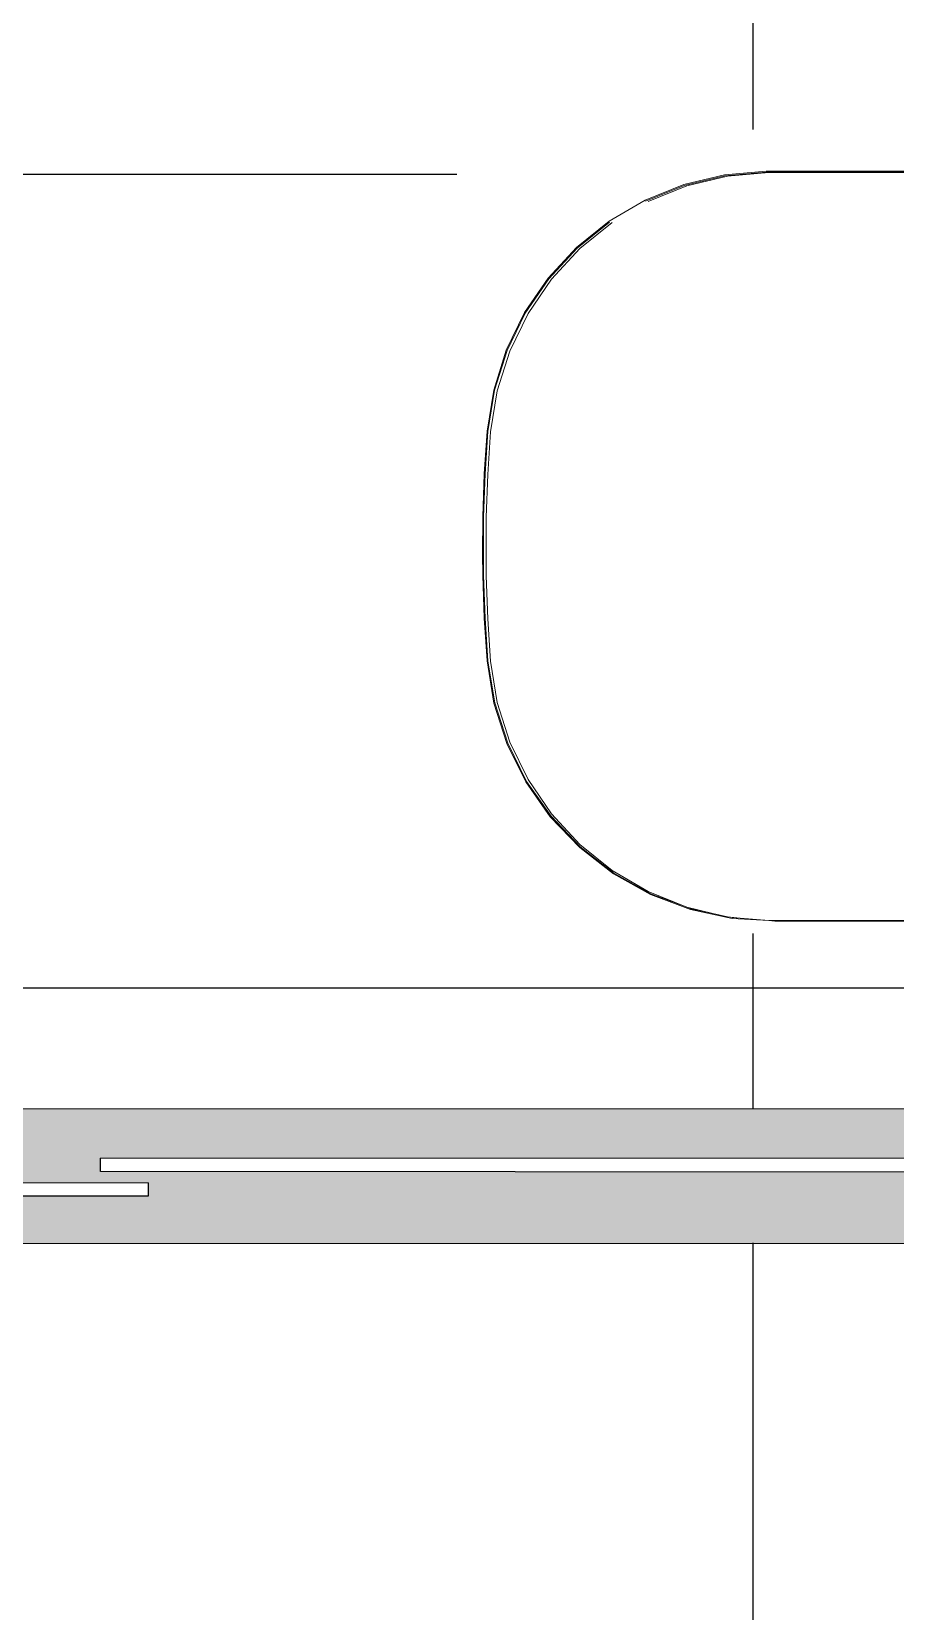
# Model space of a CAD drawing. Header units: centimetres. Extents: x -48696 to 156237, y -5617 to 29024.
# Drawn here: x -13352.8 to -13307.8, y 15354 to 15436.2 of the extents above; entities that cross this region are included whole.
import ezdxf

# ---------------------------------------------------------------- set-up
doc = ezdxf.new("R2010")
doc.units = ezdxf.units.CM
doc.layers.add('Hachuria - Moveis', color=1, linetype='Continuous')
doc.layers.add('Piso', color=55, linetype='Continuous')
for name, color, linetype, lineweight in [('Moveis', 1, 'Continuous', 9), ('Parede Baixa', 5, 'Continuous', 50), ('Pisos Externos', 15, 'Continuous', 9)]:
    doc.layers.add(name, color=color, linetype=linetype, lineweight=lineweight)

# ---------------------------------------------------------------- blocks, each defined once
blk = doc.blocks.new('u')
at = {"layer": 'Moveis', "invisible_edges": 3}
for points in [[(12556.061, 3322.426), (12633.549, 3335.554), (12556.095, 3322.404)], [(12556.061, 3322.426), (12633.549, 3335.554), (12556.095, 3322.404)], [(12556.061, 3322.426), (12633.549, 3335.554), (12556.095, 3322.404)], [(12556.061, 3322.426), (12633.549, 3335.554), (12556.095, 3322.404)], [(12556.061, 3322.426), (12633.549, 3335.554), (12556.095, 3322.404)], [(12556.095, 3322.404), (12633.549, 3335.554), (12556.232, 3322.311)], [(12556.095, 3322.404), (12633.549, 3335.554), (12556.232, 3322.311)], [(12556.095, 3322.404), (12633.549, 3335.554), (12556.232, 3322.311)], [(12556.095, 3322.404), (12633.549, 3335.554), (12556.232, 3322.311)], [(12556.095, 3322.404), (12633.549, 3335.554), (12556.232, 3322.311)], [(12556.232, 3322.311), (12633.549, 3335.554), (12556.257, 3322.282)], [(12556.232, 3322.311), (12633.549, 3335.554), (12556.257, 3322.282)], [(12556.232, 3322.311), (12633.549, 3335.554), (12556.257, 3322.282)], [(12556.232, 3322.311), (12633.549, 3335.554), (12556.257, 3322.282)], [(12556.232, 3322.311), (12633.549, 3335.554), (12556.257, 3322.282)], [(12556.257, 3322.282), (12633.549, 3335.554), (12556.359, 3322.193)], [(12556.257, 3322.282), (12633.549, 3335.554), (12556.359, 3322.193)], [(12556.257, 3322.282), (12633.549, 3335.554), (12556.359, 3322.193)], [(12556.257, 3322.282), (12633.549, 3335.554), (12556.359, 3322.193)], [(12556.257, 3322.282), (12633.549, 3335.554), (12556.359, 3322.193)], [(12556.359, 3322.193), (12633.549, 3335.554), (12556.382, 3322.167)], [(12556.359, 3322.193), (12633.549, 3335.554), (12556.382, 3322.167)], [(12556.359, 3322.193), (12633.549, 3335.554), (12556.382, 3322.167)], [(12556.359, 3322.193), (12633.549, 3335.554), (12556.382, 3322.167)], [(12556.359, 3322.193), (12633.549, 3335.554), (12556.382, 3322.167)], [(12556.382, 3322.167), (12633.549, 3335.554), (12556.494, 3322.031)], [(12556.382, 3322.167), (12633.549, 3335.554), (12556.494, 3322.031)], [(12556.382, 3322.167), (12633.549, 3335.554), (12556.494, 3322.031)], [(12556.382, 3322.167), (12633.549, 3335.554), (12556.494, 3322.031)], [(12556.382, 3322.167), (12633.549, 3335.554), (12556.494, 3322.031)], [(12556.494, 3322.031), (12633.549, 3335.554), (12556.593, 3321.876)], [(12556.494, 3322.031), (12633.549, 3335.554), (12556.593, 3321.876)], [(12556.494, 3322.031), (12633.549, 3335.554), (12556.593, 3321.876)], [(12556.494, 3322.031), (12633.549, 3335.554), (12556.593, 3321.876)], [(12556.494, 3322.031), (12633.549, 3335.554), (12556.593, 3321.876)], [(12556.593, 3321.876), (12633.549, 3335.554), (12556.603, 3321.851)], [(12556.593, 3321.876), (12633.549, 3335.554), (12556.603, 3321.851)], [(12556.593, 3321.876), (12633.549, 3335.554), (12556.603, 3321.851)], [(12556.593, 3321.876), (12633.549, 3335.554), (12556.603, 3321.851)], [(12556.593, 3321.876), (12633.549, 3335.554), (12556.603, 3321.851)], [(12556.603, 3321.851), (12633.549, 3335.554), (12556.676, 3321.704)], [(12556.603, 3321.851), (12633.549, 3335.554), (12556.676, 3321.704)], [(12556.603, 3321.851), (12633.549, 3335.554), (12556.676, 3321.704)], [(12556.603, 3321.851), (12633.549, 3335.554), (12556.676, 3321.704)], [(12556.603, 3321.851), (12633.549, 3335.554), (12556.676, 3321.704)], [(12556.676, 3321.704), (12633.549, 3335.554), (12556.684, 3321.683)], [(12556.676, 3321.704), (12633.549, 3335.554), (12556.684, 3321.683)], [(12556.676, 3321.704), (12633.549, 3335.554), (12556.684, 3321.683)], [(12556.676, 3321.704), (12633.549, 3335.554), (12556.684, 3321.683)], [(12556.676, 3321.704), (12633.549, 3335.554), (12556.684, 3321.683)], [(12556.684, 3321.683), (12633.549, 3335.554), (12556.748, 3321.503)], [(12556.684, 3321.683), (12633.549, 3335.554), (12556.748, 3321.503)], [(12556.684, 3321.683), (12633.549, 3335.554), (12556.748, 3321.503)], [(12556.684, 3321.683), (12633.549, 3335.554), (12556.748, 3321.503)], [(12556.684, 3321.683), (12633.549, 3335.554), (12556.748, 3321.503)], [(12556.748, 3321.503), (12633.549, 3335.554), (12556.795, 3321.312)], [(12556.748, 3321.503), (12633.549, 3335.554), (12556.795, 3321.312)], [(12556.748, 3321.503), (12633.549, 3335.554), (12556.795, 3321.312)], [(12556.748, 3321.503), (12633.549, 3335.554), (12556.795, 3321.312)], [(12556.748, 3321.503), (12633.549, 3335.554), (12556.795, 3321.312)], [(12556.795, 3321.312), (12633.549, 3335.554), (12556.824, 3321.114)], [(12556.795, 3321.312), (12633.549, 3335.554), (12556.824, 3321.114)], [(12556.795, 3321.312), (12633.549, 3335.554), (12556.824, 3321.114)], [(12556.795, 3321.312), (12633.549, 3335.554), (12556.824, 3321.114)], [(12556.795, 3321.312), (12633.549, 3335.554), (12556.824, 3321.114)], [(12556.824, 3321.114), (12633.549, 3335.554), (12556.833, 3320.923)], [(12556.824, 3321.114), (12633.549, 3335.554), (12556.833, 3320.923)], [(12556.824, 3321.114), (12633.549, 3335.554), (12556.833, 3320.923)], [(12556.824, 3321.114), (12633.549, 3335.554), (12556.833, 3320.923)], [(12556.824, 3321.114), (12633.549, 3335.554), (12556.833, 3320.923)], [(12556.833, 3320.923), (12633.549, 3335.554), (12556.833, 3308.185)], [(12556.833, 3320.923), (12633.549, 3335.554), (12556.833, 3308.185)], [(12556.833, 3320.923), (12633.549, 3335.554), (12556.833, 3308.185)], [(12556.833, 3320.923), (12633.549, 3335.554), (12556.833, 3308.185)], [(12556.833, 3320.923), (12633.549, 3335.554), (12556.833, 3308.185)]]:
    blk.add_3dface(points, dxfattribs=at)

msp = doc.modelspace()

# ---------------------------------------------------------------- hatches: boundary and pattern name
at = {"layer": 'Piso'}
h = msp.add_hatch(dxfattribs=at)
h.set_pattern_fill('ANSI37', color=256, scale=13.333333, angle=45)
h.set_pattern_definition([(90, (5480.73, -3367.213), (-42.33333, 2e-14), []), (180, (5480.73, -3367.213), (-2e-14, -42.33333), [])])
h.paths.add_polyline_path([(-13322.93396, 15520.06251), (-13323.46994, 15520.06485), (-13323.46994, 15518.06485), (-13333.46856, 15518.17859), (-13333.46856, 15523.06485), (-13415.29091, 15523.11661), (-13415.29281, 15520.11645), (-13412.26172, 15520.14609), (-13411.55282, 15447.64955), (-13408.05299, 15447.68378), (-13408.0505, 15450.59965), (-13404.50219, 15450.59662), (-13403.22737, 15448.75319), (-13402.46257, 15448.75319), (-13402.46257, 15444.69951), (-13403.26624, 15444.63783), (-13404.89659, 15442.3539), (-13408.51191, 15442.58599), (-13408.02854, 15445.1839), (-13411.52837, 15445.14967), (-13411.48926, 15441.14986), (-13414.48912, 15441.12053), (-13414.52823, 15445.12034), (-13418.0284, 15445.12034), (-13418.0284, 15442.37146), (-13421.77048, 15442.37146), (-13423.68723, 15444.71283), (-13423.27928, 15447.86487), (-13421.51692, 15450.43327), (-13417.99633, 15450.43327), (-13418.05251, 15447.586), (-13414.55268, 15447.62022), (-13415.24202, 15518.11685), (-13425.24154, 15518.11685), (-13425.24154, 15520.09226), (-13427.96994, 15520.09226), (-13427.94464, 15380.22243), (-13262.90596, 15380.17444), (-13262.90596, 15381.94603), (-13267.13396, 15381.94603), (-13267.55475, 15383.92709), (-13268.32066, 15385.02345), (-13268.35049, 15401.5017), (-13265.3524, 15401.5017), (-13265.85221, 15398.89914), (-13267.13396, 15386.21269), (-13262.90596, 15386.21269), (-13262.90596, 15403.25609), (-13269.54512, 15403.72791), (-13270.30833, 15407.32817), (-13271.50304, 15407.32817), (-13271.50304, 15389.959), (-13333.13753, 15389.05022), (-13330.46027, 15431.87518), (-13271.50304, 15428.96401), (-13271.50304, 15411.59484), (-13269.8174, 15411.59484), (-13269.40629, 15415.6299), (-13262.90596, 15417.9447), (-13262.90596, 15445.23263), (-13322.93396, 15445.23263)])
edge = h.paths.add_edge_path()
edge.add_line((-13262.90596, 15293.21452), (-13427.96994, 15293.21452))
edge.add_line((-13427.96994, 15293.21452), (-13427.94667, 15373.22243))
edge.add_line((-13427.94667, 15373.22243), (-13262.90596, 15373.22243))
edge.add_line((-13262.90596, 15373.22243), (-13262.90596, 15341.50104))
edge.add_line((-13262.90596, 15341.50104), (-13265.09837, 15341.50104))
edge.add_line((-13265.09837, 15341.50104), (-13264.44696, 15334.73636))
edge.add_line((-13264.44696, 15334.73636), (-13267.07838, 15334.73636))
edge.add_line((-13267.07838, 15334.73636), (-13273.82594, 15334.22804))
edge.add_line((-13273.82594, 15334.22804), (-13273.82594, 15333.10104))
edge.add_line((-13273.82594, 15333.10104), (-13302.05227, 15333.10104))
edge.add_line((-13302.05227, 15333.10104), (-13302.05227, 15345.67271))
edge.add_line((-13302.05227, 15345.67271), (-13332.73415, 15345.67271))
edge.add_line((-13332.73415, 15345.67271), (-13332.73415, 15314.92938))
edge.add_line((-13332.73415, 15314.92938), (-13302.05227, 15314.92938))
edge.add_line((-13302.05227, 15314.92938), (-13302.05227, 15327.50104))
edge.add_line((-13302.05227, 15327.50104), (-13273.82594, 15327.50104))
edge.add_line((-13273.82594, 15327.50104), (-13273.82594, 15326.37404))
edge.add_line((-13273.82594, 15326.37404), (-13269.81613, 15326.37404))
edge.add_line((-13269.81613, 15326.37404), (-13267.07838, 15325.86573))
edge.add_line((-13267.07838, 15325.86573), (-13264.44696, 15325.86573))
edge.add_line((-13264.44696, 15325.86573), (-13264.44243, 15319.90811))
edge.add_line((-13264.44243, 15319.90811), (-13264.4713, 15319.45824))
edge.add_line((-13264.4713, 15319.45824), (-13262.90596, 15319.10104))
edge.add_line((-13262.90596, 15319.10104), (-13262.90596, 15293.17153))
at = {"layer": 'Pisos Externos'}
h = msp.add_hatch(dxfattribs=at)
h.set_pattern_fill('AR-SAND', color=256, scale=0.05, angle=135)
h.set_pattern_definition([(172.5, (2772.1942, 2662.283), (-1.67376745, -1.78690674), [0, -1.9304, 0, -2.159, 0, -2.06375]), (142.5, (2772.1942, 2662.283), (-4.12366426, -0.94505464), [0, -1.0414, 0, -1.7399, 0, -0.66675]), (102.5, (2773.2988, 2661.1784), (-2.80166156, 2.79149913), [0, -0.635, 0, -2.286, 0, -2.9845]), (92.5, (2773.2988, 2661.1784), (-3.4877539, 1.91140555), [0, -0.3175, 0, -1.4986, 0, -1.7145])])
h.paths.add_polyline_path([(-13262.90596, 15380.17444), (-13427.96994, 15380.22244), (-13427.96994, 15376.39409), (-13424.67722, 15376.39217), (-13424.67722, 15377.03605), (-13424.67722, 15378.36939), (-13424.01055, 15378.36939), (-13424.01055, 15377.03605), (-13424.01055, 15376.39178), (-13346.68895, 15376.34668), (-13346.68934, 15375.67033), (-13424.01055, 15375.66098), (-13424.01055, 15374.99896), (-13424.01055, 15373.66563), (-13424.67722, 15373.66563), (-13424.67722, 15374.99896), (-13424.67722, 15375.6609), (-13427.96994, 15375.6605), (-13427.96994, 15373.22244), (-13262.90596, 15373.17444), (-13262.90596, 15375.78648), (-13268.24841, 15375.78648), (-13268.24841, 15376.58644), (-13269.68196, 15376.58644), (-13269.68196, 15376.29321), (-13269.77545, 15376.29321), (-13269.89286, 15376.29321), (-13269.95209, 15376.29321), (-13270.07117, 15376.29321), (-13270.17762, 15376.29321), (-13270.21059, 15376.29321), (-13270.22223, 15376.29321), (-13270.22223, 15376.58644), (-13272.07593, 15376.58644), (-13272.07593, 15376.29321), (-13272.08757, 15376.29321), (-13272.12054, 15376.29321), (-13272.16943, 15376.29321), (-13272.28683, 15376.29321), (-13272.34607, 15376.29321), (-13272.46514, 15376.29321), (-13272.5716, 15376.29321), (-13272.60456, 15376.29321), (-13272.6162, 15376.29321), (-13272.6162, 15376.58644), (-13274.14155, 15376.58644), (-13274.14155, 15376.87967), (-13349.18861, 15376.92345), (-13349.1882, 15377.62711), (-13274.14155, 15377.58334), (-13272.94456, 15377.58334), (-13272.94456, 15377.87667), (-13272.86438, 15377.87667), (-13272.76927, 15377.87667), (-13272.64531, 15377.87667), (-13272.50097, 15377.87667), (-13272.34607, 15377.87667), (-13272.19117, 15377.87667), (-13272.04682, 15377.87667), (-13271.92287, 15377.87667), (-13271.82776, 15377.87667), (-13271.76797, 15377.87667), (-13271.74757, 15377.87667), (-13271.74757, 15377.58334), (-13270.55059, 15377.58334), (-13270.55059, 15377.87667), (-13270.53019, 15377.87667), (-13270.37529, 15377.87667), (-13270.25134, 15377.87667), (-13270.10699, 15377.87667), (-13269.95209, 15377.87667), (-13269.79719, 15377.87667), (-13269.65285, 15377.87667), (-13269.52889, 15377.87667), (-13269.43378, 15377.87667), (-13269.37399, 15377.87667), (-13269.3536, 15377.87667), (-13269.3536, 15377.58334), (-13262.90596, 15377.58334)])

# ---------------------------------------------------------------- linework, layer by layer
at = {"layer": 'Hachuria - Moveis'}
for p, q in [((-13349.18861, 15376.92345), (-13349.1882, 15377.62711)), ((-13274.14155, 15377.58334), (-13349.1882, 15377.62711)), ((-13274.14155, 15376.87967), (-13349.18861, 15376.92345)), ((-13427.96994, 15376.39409), (-13346.68895, 15376.34668)), ((-13427.96994, 15375.6605), (-13346.68934, 15375.67033)), ((-13346.68934, 15375.66945), (-13346.68895, 15376.34668))]:
    msp.add_line(p, q, dxfattribs=at)
at = {"layer": 'Moveis'}
for p, q in [((-13320.85453, 15427.45277), (-13318.8384, 15428.26426)), ((-13320.83411, 15427.41058), (-13318.82441, 15428.21952)), ((-13318.68481, 15428.19471), (-13320.69451, 15427.38577)), ((-13318.8384, 15428.26426), (-13316.72514, 15428.77165)), ((-13316.71789, 15428.72535), (-13318.82441, 15428.21952)), ((-13316.57829, 15428.70053), (-13318.68481, 15428.19471)), ((-13316.72514, 15428.77165), (-13314.56035, 15428.96401)), ((-13316.71789, 15428.72535), (-13314.56, 15428.91714)), ((-13316.57829, 15428.70053), (-13314.4204, 15428.89233)), ((-13314.56035, 15428.96401), (-13271.50304, 15428.96401)), ((-13314.56, 15428.91714), (-13271.50304, 15428.91714)), ((-13280.2844, 15428.89233), (-13314.4204, 15428.89233)), ((-13322.73005, 15426.35469), (-13320.85453, 15427.45277)), ((-13324.42447, 15424.99372), (-13322.73005, 15426.35469)), ((-13322.70363, 15426.31597), (-13324.39265, 15424.95932)), ((-13322.56403, 15426.29116), (-13324.25305, 15424.9345)), ((-13325.90126, 15423.39923), (-13324.42447, 15424.99372)), ((-13325.86471, 15423.36988), (-13324.39265, 15424.95932)), ((-13325.72511, 15423.34507), (-13324.25305, 15424.9345)), ((-13327.12853, 15421.6056), (-13325.90126, 15423.39923)), ((-13325.86471, 15423.36988), (-13327.08807, 15421.58195)), ((-13325.72511, 15423.34507), (-13326.94847, 15421.55714)), ((-13328.07983, 15419.65154), (-13327.12853, 15421.6056)), ((-13328.03632, 15419.63411), (-13327.08807, 15421.58195)), ((-13326.94847, 15421.55714), (-13327.89672, 15419.6093)), ((-13328.73462, 15417.57921), (-13328.07983, 15419.65154)), ((-13328.68902, 15417.56837), (-13328.03632, 15419.63411)), ((-13328.54942, 15417.54356), (-13327.89672, 15419.6093)), ((-13329.07877, 15415.43331), (-13328.73462, 15417.57921)), ((-13328.68902, 15417.56837), (-13329.03208, 15415.42931)), ((-13328.54942, 15417.54356), (-13328.89248, 15415.40449)), ((-13329.2308, 15413.21458), (-13329.07877, 15415.43331)), ((-13329.184, 15413.21217), (-13329.03208, 15415.42931)), ((-13329.04439, 15413.18736), (-13328.89248, 15415.40449)), ((-13329.30686, 15410.99194), (-13329.2308, 15413.21458)), ((-13329.184, 15413.21217), (-13329.26, 15410.99114)), ((-13329.1204, 15410.96633), (-13329.04439, 15413.18736)), ((-13329.31637, 15409.04303), (-13329.30686, 15410.99194)), ((-13329.26, 15410.99114), (-13329.26, 15407.93187)), ((-13329.1204, 15407.90705), (-13329.1204, 15410.96633)), ((-13329.30686, 15407.93106), (-13329.31637, 15409.04303)), ((-13329.2308, 15405.70843), (-13329.30686, 15407.93106)), ((-13329.26, 15407.93187), (-13329.184, 15405.71083)), ((-13329.04439, 15405.68602), (-13329.1204, 15407.90705)), ((-13329.07877, 15403.4897), (-13329.2308, 15405.70843)), ((-13329.184, 15405.71083), (-13329.03208, 15403.4937)), ((-13329.04439, 15405.68602), (-13328.89248, 15403.46889)), ((-13328.72425, 15401.30029), (-13329.07877, 15403.4897)), ((-13328.67866, 15401.31119), (-13329.03208, 15403.4937)), ((-13328.54942, 15401.32982), (-13328.89248, 15403.46889)), ((-13328.04643, 15399.18847), (-13328.72425, 15401.30029)), ((-13328.67866, 15401.31119), (-13328.00298, 15399.20603)), ((-13328.54942, 15401.32982), (-13327.89672, 15399.26408)), ((-13327.06056, 15397.20169), (-13328.04643, 15399.18847)), ((-13327.02021, 15397.22552), (-13328.00298, 15399.20603)), ((-13327.89672, 15399.26408), (-13326.94847, 15397.31624)), ((-13325.78879, 15395.3846), (-13327.06056, 15397.20169)), ((-13325.75243, 15395.41417), (-13327.02021, 15397.22552)), ((-13325.72511, 15395.52831), (-13326.94847, 15397.31624)), ((-13324.2597, 15393.77803), (-13325.78879, 15395.3846)), ((-13325.75243, 15395.41417), (-13324.22814, 15393.81268)), ((-13325.72511, 15395.52831), (-13324.25305, 15393.93888)), ((-13322.50764, 15392.41807), (-13324.2597, 15393.77803)), ((-13322.56403, 15392.58222), (-13324.25305, 15393.93888)), ((-13322.48158, 15392.45703), (-13324.22814, 15393.81268)), ((-13322.56403, 15392.58222), (-13320.69451, 15391.48761)), ((-13320.57197, 15391.33529), (-13322.50764, 15392.41807)), ((-13322.48158, 15392.45703), (-13320.552, 15391.37768)), ((-13320.69451, 15391.48761), (-13318.68481, 15390.67867)), ((-13318.49621, 15390.554), (-13320.57197, 15391.33529)), ((-13318.68481, 15390.67867), (-13320.552, 15391.37768)), ((-13317.3279, 15390.35285), (-13318.68481, 15390.67867)), ((-13318.48276, 15390.5989), (-13318.68481, 15390.67867)), ((-13316.32698, 15390.09178), (-13318.49621, 15390.554)), ((-13317.3279, 15390.35285), (-13318.48276, 15390.5989)), ((-13316.57829, 15390.17285), (-13317.3279, 15390.35285)), ((-13316.57829, 15390.17285), (-13316.41493, 15390.15833)), ((-13316.32036, 15390.13818), (-13316.41493, 15390.15833)), ((-13316.41493, 15390.15833), (-13315.91441, 15390.11384)), ((-13314.4204, 15389.98105), (-13316.32698, 15390.09178)), ((-13316.32036, 15390.13818), (-13315.91441, 15390.11384)), ((-13315.91441, 15390.11384), (-13314.4204, 15389.98105)), ((-13314.4204, 15389.98105), (-13280.66636, 15389.98105)), ((-13314.11303, 15389.959), (-13314.4204, 15389.98105)), ((-13314.11303, 15389.959), (-13271.50304, 15389.959))]:
    msp.add_line(p, q, dxfattribs=at)
for points, invisible_edges in [([(-13325.93247, 15450.47475), (-13325.90126, 15423.39923), (-13327.12853, 15421.6056)], 13), ([(-13325.93247, 15450.47475), (-13325.90126, 15423.39923), (-13327.12853, 15421.6056)], 13), ([(-13325.93247, 15450.47475), (-13325.90126, 15423.39923), (-13327.12853, 15421.6056)], 13), ([(-13325.93247, 15450.47475), (-13325.90126, 15423.39923), (-13327.12853, 15421.6056)], 13), ([(-13325.93247, 15450.47475), (-13325.90126, 15423.39923), (-13327.12853, 15421.6056)], 13), ([(-13325.90126, 15423.39923), (-13325.4678, 15450.47475), (-13324.42447, 15424.99372)], 3), ([(-13325.90126, 15423.39923), (-13325.4678, 15450.47475), (-13324.42447, 15424.99372)], 3), ([(-13325.90126, 15423.39923), (-13325.4678, 15450.47475), (-13324.42447, 15424.99372)], 3), ([(-13325.90126, 15423.39923), (-13325.4678, 15450.47475), (-13324.42447, 15424.99372)], 3), ([(-13325.90126, 15423.39923), (-13325.4678, 15450.47475), (-13324.42447, 15424.99372)], 3), ([(-13324.42447, 15424.99372), (-13323.86907, 15450.90675), (-13322.73005, 15426.35469)], 3), ([(-13324.42447, 15424.99372), (-13323.86907, 15450.90675), (-13322.73005, 15426.35469)], 3), ([(-13324.42447, 15424.99372), (-13323.86907, 15450.90675), (-13322.73005, 15426.35469)], 3), ([(-13324.42447, 15424.99372), (-13323.86907, 15450.90675), (-13322.73005, 15426.35469)], 3), ([(-13324.42447, 15424.99372), (-13323.86907, 15450.90675), (-13322.73005, 15426.35469)], 3), ([(-13323.86907, 15450.94664), (-13316.72514, 15428.77165), (-13318.8384, 15428.26426)], 13), ([(-13323.86907, 15450.94664), (-13318.8384, 15428.26426), (-13320.85453, 15427.45277)], 13), ([(-13323.86907, 15450.94664), (-13320.85453, 15427.45277), (-13322.73005, 15426.35469)], 13), ([(-13323.86907, 15450.94664), (-13316.72514, 15428.77165), (-13318.8384, 15428.26426)], 13), ([(-13323.86907, 15450.94664), (-13318.8384, 15428.26426), (-13320.85453, 15427.45277)], 13), ([(-13323.86907, 15450.94664), (-13320.85453, 15427.45277), (-13322.73005, 15426.35469)], 13), ([(-13323.86907, 15450.94664), (-13316.72514, 15428.77165), (-13318.8384, 15428.26426)], 13), ([(-13323.86907, 15450.94664), (-13318.8384, 15428.26426), (-13320.85453, 15427.45277)], 13), ([(-13323.86907, 15450.94664), (-13320.85453, 15427.45277), (-13322.73005, 15426.35469)], 13), ([(-13323.86907, 15450.94664), (-13316.72514, 15428.77165), (-13318.8384, 15428.26426)], 13), ([(-13323.86907, 15450.94664), (-13318.8384, 15428.26426), (-13320.85453, 15427.45277)], 13), ([(-13323.86907, 15450.94664), (-13320.85453, 15427.45277), (-13322.73005, 15426.35469)], 13), ([(-13323.86907, 15450.94664), (-13316.72514, 15428.77165), (-13318.8384, 15428.26426)], 13), ([(-13323.86907, 15450.94664), (-13318.8384, 15428.26426), (-13320.85453, 15427.45277)], 13), ([(-13323.86907, 15450.94664), (-13320.85453, 15427.45277), (-13322.73005, 15426.35469)], 13), ([(-13316.001, 15450.49075), (-13314.56035, 15428.96401), (-13316.72514, 15428.77165)], 13), ([(-13316.001, 15450.49075), (-13314.56035, 15428.96401), (-13316.72514, 15428.77165)], 13), ([(-13316.001, 15450.49075), (-13314.56035, 15428.96401), (-13316.72514, 15428.77165)], 13), ([(-13316.001, 15450.49075), (-13314.56035, 15428.96401), (-13316.72514, 15428.77165)], 13), ([(-13316.001, 15450.49075), (-13314.56035, 15428.96401), (-13316.72514, 15428.77165)], 13), ([(-13329.37993, 15450.26735), (-13329.30686, 15410.99194), (-13329.31637, 15409.04303)], 13), ([(-13329.37993, 15450.26735), (-13329.30686, 15410.99194), (-13329.31637, 15409.04303)], 13), ([(-13329.37993, 15450.26735), (-13329.30686, 15410.99194), (-13329.31637, 15409.04303)], 13), ([(-13329.37993, 15450.26735), (-13329.30686, 15410.99194), (-13329.31637, 15409.04303)], 13), ([(-13329.37993, 15450.26735), (-13329.30686, 15410.99194), (-13329.31637, 15409.04303)], 13), ([(-13329.29807, 15450.25543), (-13329.2308, 15413.21458), (-13329.30686, 15410.99194)], 13), ([(-13329.29807, 15450.25543), (-13329.2308, 15413.21458), (-13329.30686, 15410.99194)], 13), ([(-13329.29807, 15450.25543), (-13329.2308, 15413.21458), (-13329.30686, 15410.99194)], 13), ([(-13329.29807, 15450.25543), (-13329.2308, 15413.21458), (-13329.30686, 15410.99194)], 13), ([(-13329.29807, 15450.25543), (-13329.2308, 15413.21458), (-13329.30686, 15410.99194)], 13), ([(-13329.13423, 15450.233), (-13329.07877, 15415.43331), (-13329.2308, 15413.21458)], 13), ([(-13329.13423, 15450.233), (-13329.07877, 15415.43331), (-13329.2308, 15413.21458)], 13), ([(-13329.13423, 15450.233), (-13329.07877, 15415.43331), (-13329.2308, 15413.21458)], 13), ([(-13329.13423, 15450.233), (-13329.07877, 15415.43331), (-13329.2308, 15413.21458)], 13), ([(-13329.13423, 15450.233), (-13329.07877, 15415.43331), (-13329.2308, 15413.21458)], 13), ([(-13328.80614, 15450.1938), (-13328.73462, 15417.57921), (-13329.07877, 15415.43331)], 13), ([(-13328.80614, 15450.1938), (-13328.73462, 15417.57921), (-13329.07877, 15415.43331)], 13), ([(-13328.80614, 15450.1938), (-13328.73462, 15417.57921), (-13329.07877, 15415.43331)], 13), ([(-13328.80614, 15450.1938), (-13328.73462, 15417.57921), (-13329.07877, 15415.43331)], 13), ([(-13328.80614, 15450.1938), (-13328.73462, 15417.57921), (-13329.07877, 15415.43331)], 13), ([(-13328.14896, 15450.13447), (-13328.07983, 15419.65154), (-13328.73462, 15417.57921)], 13), ([(-13328.14896, 15450.13447), (-13328.07983, 15419.65154), (-13328.73462, 15417.57921)], 13), ([(-13328.14896, 15450.13447), (-13328.07983, 15419.65154), (-13328.73462, 15417.57921)], 13), ([(-13328.14896, 15450.13447), (-13328.07983, 15419.65154), (-13328.73462, 15417.57921)], 13), ([(-13328.14896, 15450.13447), (-13328.07983, 15419.65154), (-13328.73462, 15417.57921)], 13), ([(-13327.16113, 15450.1082), (-13327.12853, 15421.6056), (-13328.07983, 15419.65154)], 13), ([(-13327.16113, 15450.1082), (-13327.12853, 15421.6056), (-13328.07983, 15419.65154)], 13), ([(-13327.16113, 15450.1082), (-13327.12853, 15421.6056), (-13328.07983, 15419.65154)], 13), ([(-13327.16113, 15450.1082), (-13327.12853, 15421.6056), (-13328.07983, 15419.65154)], 13), ([(-13327.16113, 15450.1082), (-13327.12853, 15421.6056), (-13328.07983, 15419.65154)], 13), ([(-13272.67637, 15430.14664), (-13271.50304, 15428.96401), (-13314.56035, 15428.96401)], 13), ([(-13272.67637, 15430.14664), (-13271.50304, 15428.96401), (-13314.56035, 15428.96401)], 13), ([(-13272.67637, 15430.14664), (-13271.50304, 15428.96401), (-13314.56035, 15428.96401)], 13), ([(-13272.67637, 15430.14664), (-13271.50304, 15428.96401), (-13314.56035, 15428.96401)], 13), ([(-13272.67637, 15430.14664), (-13271.50304, 15428.96401), (-13314.56035, 15428.96401)], 13), ([(-13318.8384, 15428.26426), (-13320.83411, 15427.41058), (-13320.85453, 15427.45277)], 3), ([(-13318.8384, 15428.26426), (-13318.82441, 15428.21952), (-13320.83411, 15427.41058)], 13), ([(-13318.82441, 15428.21952), (-13320.69451, 15427.38577), (-13320.83411, 15427.41058)], 3), ([(-13318.82441, 15428.21952), (-13318.68481, 15428.19471), (-13320.69451, 15427.38577)], 13), ([(-13318.68481, 15428.19471), (-13318.68481, 15390.67867), (-13320.69451, 15427.38577)], 3), ([(-13316.72514, 15428.77165), (-13318.82441, 15428.21952), (-13318.8384, 15428.26426)], 3), ([(-13316.72514, 15428.77165), (-13316.71789, 15428.72535), (-13318.82441, 15428.21952)], 13), ([(-13316.71789, 15428.72535), (-13318.68481, 15428.19471), (-13318.82441, 15428.21952)], 3), ([(-13316.71789, 15428.72535), (-13316.57829, 15428.70053), (-13318.68481, 15428.19471)], 13), ([(-13316.57829, 15428.70053), (-13316.57829, 15390.17285), (-13318.68481, 15428.19471)], 3), ([(-13318.68481, 15428.19471), (-13316.57829, 15390.17285), (-13317.3279, 15390.35285)], 13), ([(-13318.68481, 15428.19471), (-13317.3279, 15390.35285), (-13318.68481, 15390.67867)], 13), ([(-13314.56035, 15428.96401), (-13316.71789, 15428.72535), (-13316.72514, 15428.77165)], 3), ([(-13314.56035, 15428.96401), (-13314.56, 15428.91714), (-13316.71789, 15428.72535)], 13), ([(-13314.56, 15428.91714), (-13316.57829, 15428.70053), (-13316.71789, 15428.72535)], 3), ([(-13314.56, 15428.91714), (-13314.4204, 15428.89233), (-13316.57829, 15428.70053)], 13), ([(-13314.4204, 15428.89233), (-13314.4204, 15389.98105), (-13316.57829, 15428.70053)], 3), ([(-13316.57829, 15428.70053), (-13314.4204, 15389.98105), (-13315.91441, 15390.11384)], 13), ([(-13316.57829, 15428.70053), (-13315.91441, 15390.11384), (-13316.41493, 15390.15833)], 13), ([(-13316.57829, 15428.70053), (-13316.41493, 15390.15833), (-13316.57829, 15390.17285)], 13), ([(-13271.50304, 15428.96401), (-13314.56, 15428.91714), (-13314.56035, 15428.96401)], 3), ([(-13271.50304, 15428.91714), (-13280.2844, 15428.89233), (-13314.56, 15428.91714)], 3), ([(-13314.56, 15428.91714), (-13280.2844, 15428.89233), (-13314.4204, 15428.89233)], 13), ([(-13280.2844, 15428.89233), (-13280.41769, 15390.16691), (-13314.4204, 15428.89233)], 3), ([(-13314.4204, 15428.89233), (-13280.41769, 15390.16691), (-13280.63316, 15390.00586)], 13), ([(-13314.4204, 15428.89233), (-13280.63316, 15390.00586), (-13280.66636, 15389.98105)], 13), ([(-13314.4204, 15428.89233), (-13280.66636, 15389.98105), (-13314.4204, 15389.98105)], 13), ([(-13320.85453, 15427.45277), (-13322.70363, 15426.31597), (-13322.73005, 15426.35469)], 3), ([(-13320.69451, 15427.38577), (-13318.68481, 15390.67867), (-13320.69451, 15391.48761)], 13), ([(-13322.73005, 15426.35469), (-13324.39265, 15424.95932), (-13324.42447, 15424.99372)], 3), ([(-13322.73005, 15426.35469), (-13322.70363, 15426.31597), (-13324.39265, 15424.95932)], 13), ([(-13322.70363, 15426.31597), (-13324.25305, 15424.9345), (-13324.39265, 15424.95932)], 3), ([(-13322.70363, 15426.31597), (-13322.56403, 15426.29116), (-13324.25305, 15424.9345)], 13), ([(-13322.56403, 15426.29116), (-13322.56403, 15392.58222), (-13324.25305, 15424.9345)], 3), ([(-13322.56403, 15426.29116), (-13320.69451, 15391.48761), (-13322.56403, 15392.58222)], 13), ([(-13324.42447, 15424.99372), (-13325.86471, 15423.36988), (-13325.90126, 15423.39923)], 3), ([(-13324.42447, 15424.99372), (-13324.39265, 15424.95932), (-13325.86471, 15423.36988)], 13), ([(-13324.39265, 15424.95932), (-13325.72511, 15423.34507), (-13325.86471, 15423.36988)], 3), ([(-13324.39265, 15424.95932), (-13324.25305, 15424.9345), (-13325.72511, 15423.34507)], 13), ([(-13324.25305, 15424.9345), (-13324.25305, 15393.93888), (-13325.72511, 15423.34507)], 3), ([(-13324.25305, 15424.9345), (-13322.56403, 15392.58222), (-13324.25305, 15393.93888)], 13), ([(-13325.90126, 15423.39923), (-13327.08807, 15421.58195), (-13327.12853, 15421.6056)], 3), ([(-13325.90126, 15423.39923), (-13325.86471, 15423.36988), (-13327.08807, 15421.58195)], 13), ([(-13325.86471, 15423.36988), (-13326.94847, 15421.55714), (-13327.08807, 15421.58195)], 3), ([(-13325.86471, 15423.36988), (-13325.72511, 15423.34507), (-13326.94847, 15421.55714)], 13), ([(-13325.72511, 15423.34507), (-13325.72511, 15395.52831), (-13326.94847, 15421.55714)], 3), ([(-13325.72511, 15423.34507), (-13324.25305, 15393.93888), (-13325.72511, 15395.52831)], 13), ([(-13327.12853, 15421.6056), (-13328.03632, 15419.63411), (-13328.07983, 15419.65154)], 3), ([(-13327.12853, 15421.6056), (-13327.08807, 15421.58195), (-13328.03632, 15419.63411)], 13), ([(-13327.08807, 15421.58195), (-13327.89672, 15419.6093), (-13328.03632, 15419.63411)], 3), ([(-13327.08807, 15421.58195), (-13326.94847, 15421.55714), (-13327.89672, 15419.6093)], 13), ([(-13326.94847, 15421.55714), (-13326.94847, 15397.31624), (-13327.89672, 15419.6093)], 3), ([(-13326.94847, 15421.55714), (-13325.72511, 15395.52831), (-13326.94847, 15397.31624)], 13), ([(-13328.07983, 15419.65154), (-13328.68902, 15417.56837), (-13328.73462, 15417.57921)], 3), ([(-13328.07983, 15419.65154), (-13328.03632, 15419.63411), (-13328.68902, 15417.56837)], 13), ([(-13328.03632, 15419.63411), (-13328.54942, 15417.54356), (-13328.68902, 15417.56837)], 3), ([(-13328.03632, 15419.63411), (-13327.89672, 15419.6093), (-13328.54942, 15417.54356)], 13), ([(-13327.89672, 15419.6093), (-13327.89672, 15399.26408), (-13328.54942, 15417.54356)], 3), ([(-13327.89672, 15419.6093), (-13326.94847, 15397.31624), (-13327.89672, 15399.26408)], 13), ([(-13328.73462, 15417.57921), (-13329.03208, 15415.42931), (-13329.07877, 15415.43331)], 3), ([(-13328.73462, 15417.57921), (-13328.68902, 15417.56837), (-13329.03208, 15415.42931)], 13), ([(-13328.68902, 15417.56837), (-13328.89248, 15415.40449), (-13329.03208, 15415.42931)], 3), ([(-13328.68902, 15417.56837), (-13328.54942, 15417.54356), (-13328.89248, 15415.40449)], 13), ([(-13328.54942, 15417.54356), (-13328.54942, 15401.32982), (-13328.89248, 15415.40449)], 3), ([(-13328.54942, 15417.54356), (-13327.89672, 15399.26408), (-13328.54942, 15401.32982)], 13), ([(-13329.07877, 15415.43331), (-13329.184, 15413.21217), (-13329.2308, 15413.21458)], 3), ([(-13329.07877, 15415.43331), (-13329.03208, 15415.42931), (-13329.184, 15413.21217)], 13), ([(-13329.03208, 15415.42931), (-13329.04439, 15413.18736), (-13329.184, 15413.21217)], 3), ([(-13329.03208, 15415.42931), (-13328.89248, 15415.40449), (-13329.04439, 15413.18736)], 13), ([(-13328.89248, 15415.40449), (-13328.89248, 15403.46889), (-13329.04439, 15413.18736)], 3), ([(-13328.89248, 15415.40449), (-13328.54942, 15401.32982), (-13328.89248, 15403.46889)], 13), ([(-13329.2308, 15413.21458), (-13329.26, 15410.99114), (-13329.30686, 15410.99194)], 3), ([(-13329.2308, 15413.21458), (-13329.184, 15413.21217), (-13329.26, 15410.99114)], 13), ([(-13329.184, 15413.21217), (-13329.184, 15405.71083), (-13329.26, 15410.99114)], 3), ([(-13329.184, 15413.21217), (-13329.04439, 15413.18736), (-13329.1204, 15410.96633)], 13), ([(-13329.04439, 15413.18736), (-13329.04439, 15405.68602), (-13329.1204, 15407.90705)], 13), ([(-13329.04439, 15413.18736), (-13329.1204, 15407.90705), (-13329.1204, 15410.96633)], 1), ([(-13329.04439, 15413.18736), (-13328.89248, 15403.46889), (-13329.04439, 15405.68602)], 13), ([(-13329.30686, 15410.99194), (-13329.30686, 15407.93106), (-13329.31637, 15409.04303)], 1), ([(-13329.30686, 15410.99194), (-13329.26, 15410.99114), (-13329.26, 15407.93187)], 13), ([(-13329.26, 15410.99114), (-13329.184, 15405.71083), (-13329.26, 15407.93187)], 1), ([(-13329.1204, 15407.90705), (-13329.184, 15405.71083), (-13329.1204, 15410.96633)], 3), ([(-13329.30686, 15407.93106), (-13351.07637, 15355.47998), (-13329.31637, 15409.04303)], 3), ([(-13329.30686, 15407.93106), (-13351.07637, 15355.47998), (-13329.31637, 15409.04303)], 3), ([(-13329.30686, 15407.93106), (-13351.07637, 15355.47998), (-13329.31637, 15409.04303)], 3), ([(-13329.30686, 15407.93106), (-13351.07637, 15355.47998), (-13329.31637, 15409.04303)], 3), ([(-13329.30686, 15407.93106), (-13351.07637, 15355.47998), (-13329.31637, 15409.04303)], 3), ([(-13329.2308, 15405.70843), (-13351.07637, 15355.47998), (-13329.30686, 15407.93106)], 3), ([(-13329.2308, 15405.70843), (-13351.07637, 15355.47998), (-13329.30686, 15407.93106)], 3), ([(-13329.2308, 15405.70843), (-13351.07637, 15355.47998), (-13329.30686, 15407.93106)], 3), ([(-13329.2308, 15405.70843), (-13351.07637, 15355.47998), (-13329.30686, 15407.93106)], 3), ([(-13329.2308, 15405.70843), (-13351.07637, 15355.47998), (-13329.30686, 15407.93106)], 3), ([(-13329.26, 15407.93187), (-13329.2308, 15405.70843), (-13329.30686, 15407.93106)], 13), ([(-13329.184, 15405.71083), (-13329.2308, 15405.70843), (-13329.26, 15407.93187)], 3), ([(-13329.04439, 15405.68602), (-13329.184, 15405.71083), (-13329.1204, 15407.90705)], 3), ([(-13329.07877, 15403.4897), (-13351.07637, 15355.47998), (-13329.2308, 15405.70843)], 3), ([(-13329.07877, 15403.4897), (-13351.07637, 15355.47998), (-13329.2308, 15405.70843)], 3), ([(-13329.07877, 15403.4897), (-13351.07637, 15355.47998), (-13329.2308, 15405.70843)], 3), ([(-13329.07877, 15403.4897), (-13351.07637, 15355.47998), (-13329.2308, 15405.70843)], 3), ([(-13329.07877, 15403.4897), (-13351.07637, 15355.47998), (-13329.2308, 15405.70843)], 3), ([(-13329.184, 15405.71083), (-13329.07877, 15403.4897), (-13329.2308, 15405.70843)], 13), ([(-13329.03208, 15403.4937), (-13329.07877, 15403.4897), (-13329.184, 15405.71083)], 3), ([(-13329.04439, 15405.68602), (-13329.03208, 15403.4937), (-13329.184, 15405.71083)], 13), ([(-13328.89248, 15403.46889), (-13329.03208, 15403.4937), (-13329.04439, 15405.68602)], 3), ([(-13328.72425, 15401.30029), (-13351.07637, 15355.47998), (-13329.07877, 15403.4897)], 3), ([(-13328.72425, 15401.30029), (-13351.07637, 15355.47998), (-13329.07877, 15403.4897)], 3), ([(-13328.72425, 15401.30029), (-13351.07637, 15355.47998), (-13329.07877, 15403.4897)], 3), ([(-13328.72425, 15401.30029), (-13351.07637, 15355.47998), (-13329.07877, 15403.4897)], 3), ([(-13328.72425, 15401.30029), (-13351.07637, 15355.47998), (-13329.07877, 15403.4897)], 3), ([(-13329.03208, 15403.4937), (-13328.72425, 15401.30029), (-13329.07877, 15403.4897)], 13), ([(-13328.67866, 15401.31119), (-13328.72425, 15401.30029), (-13329.03208, 15403.4937)], 3), ([(-13328.89248, 15403.46889), (-13328.67866, 15401.31119), (-13329.03208, 15403.4937)], 13), ([(-13328.54942, 15401.32982), (-13328.67866, 15401.31119), (-13328.89248, 15403.46889)], 3), ([(-13328.04643, 15399.18847), (-13351.07637, 15355.47998), (-13328.72425, 15401.30029)], 3), ([(-13328.04643, 15399.18847), (-13351.07637, 15355.47998), (-13328.72425, 15401.30029)], 3), ([(-13328.04643, 15399.18847), (-13351.07637, 15355.47998), (-13328.72425, 15401.30029)], 3), ([(-13328.04643, 15399.18847), (-13351.07637, 15355.47998), (-13328.72425, 15401.30029)], 3), ([(-13328.04643, 15399.18847), (-13351.07637, 15355.47998), (-13328.72425, 15401.30029)], 3), ([(-13328.67866, 15401.31119), (-13328.04643, 15399.18847), (-13328.72425, 15401.30029)], 13), ([(-13328.54942, 15401.32982), (-13328.00298, 15399.20603), (-13328.67866, 15401.31119)], 13), ([(-13328.00298, 15399.20603), (-13328.04643, 15399.18847), (-13328.67866, 15401.31119)], 3), ([(-13327.89672, 15399.26408), (-13328.00298, 15399.20603), (-13328.54942, 15401.32982)], 3), ([(-13327.06056, 15397.20169), (-13351.07637, 15355.47998), (-13328.04643, 15399.18847)], 3), ([(-13327.06056, 15397.20169), (-13351.07637, 15355.47998), (-13328.04643, 15399.18847)], 3), ([(-13327.06056, 15397.20169), (-13351.07637, 15355.47998), (-13328.04643, 15399.18847)], 3), ([(-13327.06056, 15397.20169), (-13351.07637, 15355.47998), (-13328.04643, 15399.18847)], 3), ([(-13327.06056, 15397.20169), (-13351.07637, 15355.47998), (-13328.04643, 15399.18847)], 3), ([(-13328.00298, 15399.20603), (-13327.06056, 15397.20169), (-13328.04643, 15399.18847)], 13), ([(-13327.89672, 15399.26408), (-13327.02021, 15397.22552), (-13328.00298, 15399.20603)], 13), ([(-13327.02021, 15397.22552), (-13327.06056, 15397.20169), (-13328.00298, 15399.20603)], 3), ([(-13326.94847, 15397.31624), (-13327.02021, 15397.22552), (-13327.89672, 15399.26408)], 3), ([(-13325.78879, 15395.3846), (-13351.07637, 15355.47998), (-13327.06056, 15397.20169)], 3), ([(-13325.78879, 15395.3846), (-13351.07637, 15355.47998), (-13327.06056, 15397.20169)], 3), ([(-13325.78879, 15395.3846), (-13351.07637, 15355.47998), (-13327.06056, 15397.20169)], 3), ([(-13325.78879, 15395.3846), (-13351.07637, 15355.47998), (-13327.06056, 15397.20169)], 3), ([(-13325.78879, 15395.3846), (-13351.07637, 15355.47998), (-13327.06056, 15397.20169)], 3), ([(-13327.02021, 15397.22552), (-13325.78879, 15395.3846), (-13327.06056, 15397.20169)], 13), ([(-13326.94847, 15397.31624), (-13325.75243, 15395.41417), (-13327.02021, 15397.22552)], 13), ([(-13325.75243, 15395.41417), (-13325.78879, 15395.3846), (-13327.02021, 15397.22552)], 3), ([(-13325.72511, 15395.52831), (-13325.75243, 15395.41417), (-13326.94847, 15397.31624)], 3), ([(-13324.2597, 15393.77803), (-13351.07637, 15355.47998), (-13325.78879, 15395.3846)], 3), ([(-13324.2597, 15393.77803), (-13351.07637, 15355.47998), (-13325.78879, 15395.3846)], 3), ([(-13324.2597, 15393.77803), (-13351.07637, 15355.47998), (-13325.78879, 15395.3846)], 3), ([(-13324.2597, 15393.77803), (-13351.07637, 15355.47998), (-13325.78879, 15395.3846)], 3), ([(-13324.2597, 15393.77803), (-13351.07637, 15355.47998), (-13325.78879, 15395.3846)], 3), ([(-13325.75243, 15395.41417), (-13324.2597, 15393.77803), (-13325.78879, 15395.3846)], 13), ([(-13324.25305, 15393.93888), (-13325.75243, 15395.41417), (-13325.72511, 15395.52831)], 3), ([(-13324.22814, 15393.81268), (-13324.2597, 15393.77803), (-13325.75243, 15395.41417)], 3), ([(-13324.25305, 15393.93888), (-13324.22814, 15393.81268), (-13325.75243, 15395.41417)], 13), ([(-13322.50764, 15392.41807), (-13351.07637, 15355.47998), (-13324.2597, 15393.77803)], 3), ([(-13322.50764, 15392.41807), (-13351.07637, 15355.47998), (-13324.2597, 15393.77803)], 3), ([(-13322.50764, 15392.41807), (-13351.07637, 15355.47998), (-13324.2597, 15393.77803)], 3), ([(-13322.50764, 15392.41807), (-13351.07637, 15355.47998), (-13324.2597, 15393.77803)], 3), ([(-13322.50764, 15392.41807), (-13351.07637, 15355.47998), (-13324.2597, 15393.77803)], 3), ([(-13324.22814, 15393.81268), (-13322.50764, 15392.41807), (-13324.2597, 15393.77803)], 13), ([(-13322.56403, 15392.58222), (-13324.22814, 15393.81268), (-13324.25305, 15393.93888)], 3), ([(-13322.48158, 15392.45703), (-13322.50764, 15392.41807), (-13324.22814, 15393.81268)], 3), ([(-13322.56403, 15392.58222), (-13322.48158, 15392.45703), (-13324.22814, 15393.81268)], 13), ([(-13320.57197, 15391.33529), (-13351.07637, 15355.47998), (-13322.50764, 15392.41807)], 3), ([(-13320.57197, 15391.33529), (-13351.07637, 15355.47998), (-13322.50764, 15392.41807)], 3), ([(-13320.57197, 15391.33529), (-13351.07637, 15355.47998), (-13322.50764, 15392.41807)], 3), ([(-13320.57197, 15391.33529), (-13351.07637, 15355.47998), (-13322.50764, 15392.41807)], 3), ([(-13320.57197, 15391.33529), (-13351.07637, 15355.47998), (-13322.50764, 15392.41807)], 3), ([(-13320.69451, 15391.48761), (-13322.48158, 15392.45703), (-13322.56403, 15392.58222)], 3), ([(-13322.48158, 15392.45703), (-13320.57197, 15391.33529), (-13322.50764, 15392.41807)], 13), ([(-13320.552, 15391.37768), (-13320.57197, 15391.33529), (-13322.48158, 15392.45703)], 3), ([(-13320.69451, 15391.48761), (-13320.552, 15391.37768), (-13322.48158, 15392.45703)], 13), ([(-13318.49621, 15390.554), (-13351.07637, 15355.47998), (-13320.57197, 15391.33529)], 3), ([(-13318.49621, 15390.554), (-13351.07637, 15355.47998), (-13320.57197, 15391.33529)], 3), ([(-13318.49621, 15390.554), (-13351.07637, 15355.47998), (-13320.57197, 15391.33529)], 3), ([(-13318.49621, 15390.554), (-13351.07637, 15355.47998), (-13320.57197, 15391.33529)], 3), ([(-13318.49621, 15390.554), (-13351.07637, 15355.47998), (-13320.57197, 15391.33529)], 3), ([(-13320.552, 15391.37768), (-13320.69451, 15391.48761), (-13318.68481, 15390.67867)], 1), ([(-13318.68481, 15390.67867), (-13320.57197, 15391.33529), (-13320.552, 15391.37768)], 3), ([(-13318.68481, 15390.67867), (-13318.49621, 15390.554), (-13320.57197, 15391.33529)], 13), ([(-13316.32698, 15390.09178), (-13351.07637, 15355.47998), (-13318.49621, 15390.554)], 3), ([(-13316.32698, 15390.09178), (-13351.07637, 15355.47998), (-13318.49621, 15390.554)], 3), ([(-13316.32698, 15390.09178), (-13351.07637, 15355.47998), (-13318.49621, 15390.554)], 3), ([(-13316.32698, 15390.09178), (-13351.07637, 15355.47998), (-13318.49621, 15390.554)], 3), ([(-13316.32698, 15390.09178), (-13351.07637, 15355.47998), (-13318.49621, 15390.554)], 3), ([(-13318.48276, 15390.5989), (-13318.49621, 15390.554), (-13318.68481, 15390.67867)], 3), ([(-13317.3279, 15390.35285), (-13318.49621, 15390.554), (-13318.48276, 15390.5989)], 3), ([(-13316.57829, 15390.17285), (-13316.32698, 15390.09178), (-13318.49621, 15390.554)], 13), ([(-13316.57829, 15390.17285), (-13318.49621, 15390.554), (-13317.3279, 15390.35285)], 3), ([(-13314.4204, 15389.98105), (-13351.07637, 15355.47998), (-13316.32698, 15390.09178)], 3), ([(-13314.4204, 15389.98105), (-13351.07637, 15355.47998), (-13316.32698, 15390.09178)], 3), ([(-13314.4204, 15389.98105), (-13351.07637, 15355.47998), (-13316.32698, 15390.09178)], 3), ([(-13314.4204, 15389.98105), (-13351.07637, 15355.47998), (-13316.32698, 15390.09178)], 3), ([(-13314.4204, 15389.98105), (-13351.07637, 15355.47998), (-13316.32698, 15390.09178)], 3), ([(-13314.11303, 15389.959), (-13351.07637, 15355.47998), (-13314.4204, 15389.98105)], 3), ([(-13314.11303, 15389.959), (-13351.07637, 15355.47998), (-13314.4204, 15389.98105)], 3), ([(-13314.11303, 15389.959), (-13351.07637, 15355.47998), (-13314.4204, 15389.98105)], 3), ([(-13314.11303, 15389.959), (-13351.07637, 15355.47998), (-13314.4204, 15389.98105)], 3), ([(-13314.11303, 15389.959), (-13351.07637, 15355.47998), (-13314.4204, 15389.98105)], 3), ([(-13271.50304, 15389.959), (-13351.07637, 15355.47998), (-13314.11303, 15389.959)], 3), ([(-13271.50304, 15389.959), (-13351.07637, 15355.47998), (-13314.11303, 15389.959)], 3), ([(-13271.50304, 15389.959), (-13351.07637, 15355.47998), (-13314.11303, 15389.959)], 3), ([(-13271.50304, 15389.959), (-13351.07637, 15355.47998), (-13314.11303, 15389.959)], 3), ([(-13271.50304, 15389.959), (-13351.07637, 15355.47998), (-13314.11303, 15389.959)], 3), ([(-13316.41493, 15390.15833), (-13316.32698, 15390.09178), (-13316.57829, 15390.17285)], 3), ([(-13316.32036, 15390.13818), (-13316.32698, 15390.09178), (-13316.41493, 15390.15833)], 3), ([(-13315.91441, 15390.11384), (-13316.32698, 15390.09178), (-13316.32036, 15390.13818)], 3), ([(-13316.32698, 15390.09178), (-13315.91441, 15390.11384), (-13314.4204, 15389.98105)], 1), ([(-13280.66636, 15389.98105), (-13314.11303, 15389.959), (-13314.4204, 15389.98105)], 1), ([(-13280.66636, 15389.98105), (-13271.50304, 15389.959), (-13314.11303, 15389.959)], 13)]:
    msp.add_3dface(points, dxfattribs=dict(at, invisible_edges=invisible_edges))
msp.add_3dface([(-13318.68481, 15390.67867), (-13317.3279, 15390.35285), (-13318.48276, 15390.5989)], dxfattribs=at)
at = {"layer": 'Piso'}
for p, q in [((-13427.94464, 15380.22243), (-13262.90596, 15380.17444)), ((-13427.94667, 15373.22243), (-13262.90596, 15373.17444))]:
    msp.add_line(p, q, dxfattribs=at)

# ---------------------------------------------------------------- block references
at = {"layer": 'Parede Baixa', "xscale": 1.066666666666667, "yscale": 1.066666666666667, "zscale": 1.066666666666667, "rotation": 180}
msp.add_blockref('u', (125.94621, 18927.72509), dxfattribs=at)

doc.saveas('drawing.dxf')
